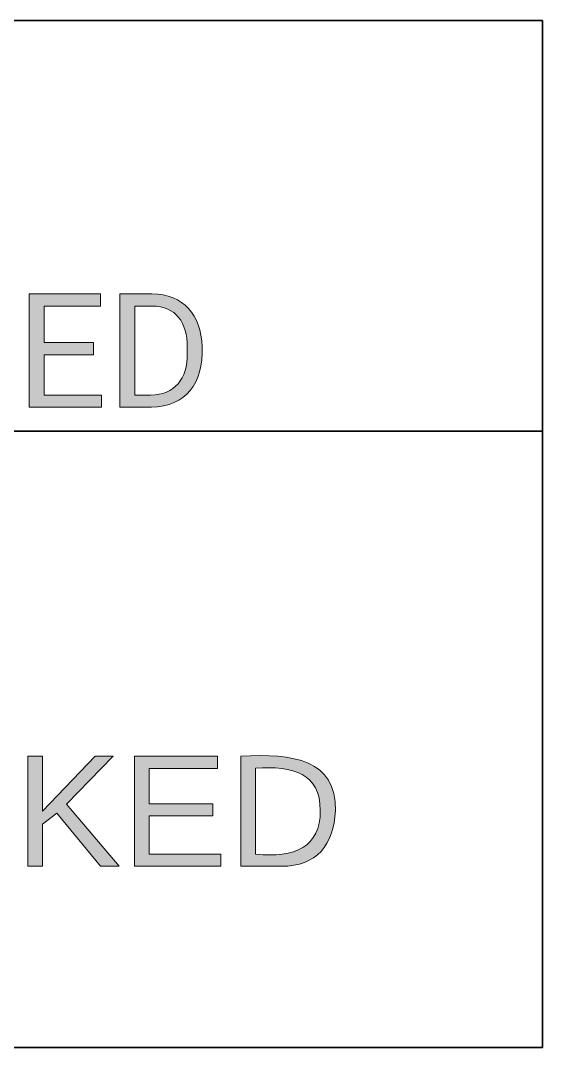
# Model space of a CAD drawing. Extents: x 3 to 1760, y 20 to 1040.
# Drawn here: x 1007.2 to 1058, y 20 to 120 of the extents above; entities that cross this region are included whole.
import ezdxf

# ---------------------------------------------------------------- set-up
doc = ezdxf.new("R2010")
doc.units = 0
doc.header["$MEASUREMENT"] = 0
doc.layers.add('Layer 1', color=7, linetype='Continuous', lineweight=0)

# ---------------------------------------------------------------- blocks, each defined once
blk = doc.blocks.new('Block_177')
at = {"layer": 'Layer 1', "true_color": 0x282c33, "transparency": 33554687}
h = blk.add_hatch(color=250, dxfattribs=at)
h.dxf.hatch_style = 2
edge = h.paths.add_edge_path()
edge.add_spline(control_points=[(1014.99, 37.64), (1014.99, 37.64), (1010.72, 42.82), (1010.72, 42.82), (1010.72, 42.82), (1009.33, 41.74), (1009.33, 41.74), (1009.33, 41.74), (1009.33, 37.64), (1009.33, 37.64), (1009.33, 37.64), (1007.91, 37.64), (1007.91, 37.64), (1007.91, 37.64), (1007.91, 48.35), (1007.91, 48.35), (1007.91, 48.35), (1009.33, 48.35), (1009.33, 48.35), (1009.33, 48.35), (1009.33, 43), (1009.33, 43), (1009.33, 43), (1014.47, 48.35), (1014.47, 48.35), (1014.47, 48.35), (1016.2, 48.35), (1016.2, 48.35), (1016.2, 48.35), (1011.67, 43.69), (1011.67, 43.69), (1011.67, 43.69), (1016.81, 37.64), (1016.81, 37.64), (1016.81, 37.64), (1014.99, 37.64), (1014.99, 37.64)], knot_values=[0, 0, 0, 0, 1, 1, 1, 2, 2, 2, 3, 3, 3, 4, 4, 4, 5, 5, 5, 6, 6, 6, 7, 7, 7, 8, 8, 8, 9, 9, 9, 10, 10, 10, 11, 11, 11, 12, 12, 12, 12], degree=3, periodic=0)
edge.add_line((1014.99, 37.64), (1014.99, 37.64))
h = blk.add_hatch(color=250, dxfattribs=at)
h.dxf.hatch_style = 2
edge = h.paths.add_edge_path()
edge.add_spline(control_points=[(1018.28, 37.64), (1018.28, 37.64), (1018.28, 48.35), (1018.28, 48.35), (1018.28, 48.35), (1026.36, 48.35), (1026.36, 48.35), (1026.36, 48.35), (1026.36, 47.15), (1026.36, 47.15), (1026.36, 47.15), (1019.7, 47.15), (1019.7, 47.15), (1019.7, 47.15), (1019.7, 43.73), (1019.7, 43.73), (1019.7, 43.73), (1025.92, 43.73), (1025.92, 43.73), (1025.92, 43.73), (1025.92, 42.56), (1025.92, 42.56), (1025.92, 42.56), (1019.7, 42.56), (1019.7, 42.56), (1019.7, 42.56), (1019.7, 38.81), (1019.7, 38.81), (1019.7, 38.81), (1026.7, 38.81), (1026.7, 38.81), (1026.7, 38.81), (1026.7, 37.64), (1026.7, 37.64), (1026.7, 37.64), (1018.28, 37.64), (1018.28, 37.64)], knot_values=[0, 0, 0, 0, 1, 1, 1, 2, 2, 2, 3, 3, 3, 4, 4, 4, 5, 5, 5, 6, 6, 6, 7, 7, 7, 8, 8, 8, 9, 9, 9, 10, 10, 10, 11, 11, 11, 12, 12, 12, 12], degree=3, periodic=0)
edge.add_line((1018.28, 37.64), (1018.28, 37.64))
h = blk.add_hatch(color=250, dxfattribs=at)
h.dxf.hatch_style = 2
edge = h.paths.add_edge_path()
edge.add_spline(control_points=[(1028.65, 48.35), (1033.75, 48.66), (1037.98, 48.01), (1037.85, 43.08), (1037.72, 39.71), (1035.99, 37.64), (1032.62, 37.64), (1032.62, 37.64), (1028.65, 37.64), (1028.65, 37.64), (1028.65, 37.64), (1028.65, 48.35), (1028.65, 48.35)], knot_values=[0, 0, 0, 0, 1, 1, 1, 2, 2, 2, 3, 3, 3, 4, 4, 4, 4], degree=3, periodic=0)
edge = h.paths.add_edge_path()
edge.add_spline(control_points=[(1030.07, 38.81), (1033.92, 38.46), (1036.38, 39.5), (1036.38, 43.08), (1036.38, 46.67), (1033.79, 47.45), (1030.07, 47.19), (1030.07, 47.19), (1030.07, 38.81), (1030.07, 38.81)], knot_values=[0, 0, 0, 0, 1, 1, 1, 2, 2, 2, 3, 3, 3, 3], degree=3, periodic=0)
edge.add_line((1030.07, 38.81), (1030.07, 38.81))
at = {"layer": 'Layer 1'}
for points, knots in [([(1014.99, 37.64), (1014.99, 37.64), (1010.72, 42.82), (1010.72, 42.82), (1010.72, 42.82), (1009.33, 41.74), (1009.33, 41.74), (1009.33, 41.74), (1009.33, 37.64), (1009.33, 37.64), (1009.33, 37.64), (1007.91, 37.64), (1007.91, 37.64), (1007.91, 37.64), (1007.91, 48.35), (1007.91, 48.35), (1007.91, 48.35), (1009.33, 48.35), (1009.33, 48.35), (1009.33, 48.35), (1009.33, 43), (1009.33, 43), (1009.33, 43), (1014.47, 48.35), (1014.47, 48.35), (1014.47, 48.35), (1016.2, 48.35), (1016.2, 48.35), (1016.2, 48.35), (1011.67, 43.69), (1011.67, 43.69), (1011.67, 43.69), (1016.81, 37.64), (1016.81, 37.64), (1016.81, 37.64), (1014.99, 37.64), (1014.99, 37.64)], [0, 0, 0, 0, 1, 1, 1, 2, 2, 2, 3, 3, 3, 4, 4, 4, 5, 5, 5, 6, 6, 6, 7, 7, 7, 8, 8, 8, 9, 9, 9, 10, 10, 10, 11, 11, 11, 12, 12, 12, 12]), ([(1018.28, 37.64), (1018.28, 37.64), (1018.28, 48.35), (1018.28, 48.35), (1018.28, 48.35), (1026.36, 48.35), (1026.36, 48.35), (1026.36, 48.35), (1026.36, 47.15), (1026.36, 47.15), (1026.36, 47.15), (1019.7, 47.15), (1019.7, 47.15), (1019.7, 47.15), (1019.7, 43.73), (1019.7, 43.73), (1019.7, 43.73), (1025.92, 43.73), (1025.92, 43.73), (1025.92, 43.73), (1025.92, 42.56), (1025.92, 42.56), (1025.92, 42.56), (1019.7, 42.56), (1019.7, 42.56), (1019.7, 42.56), (1019.7, 38.81), (1019.7, 38.81), (1019.7, 38.81), (1026.7, 38.81), (1026.7, 38.81), (1026.7, 38.81), (1026.7, 37.64), (1026.7, 37.64), (1026.7, 37.64), (1018.28, 37.64), (1018.28, 37.64)], [0, 0, 0, 0, 1, 1, 1, 2, 2, 2, 3, 3, 3, 4, 4, 4, 5, 5, 5, 6, 6, 6, 7, 7, 7, 8, 8, 8, 9, 9, 9, 10, 10, 10, 11, 11, 11, 12, 12, 12, 12]), ([(1028.65, 48.35), (1033.75, 48.66), (1037.98, 48.01), (1037.85, 43.08), (1037.72, 39.71), (1035.99, 37.64), (1032.62, 37.64), (1032.62, 37.64), (1028.65, 37.64), (1028.65, 37.64), (1028.65, 37.64), (1028.65, 48.35), (1028.65, 48.35)], [0, 0, 0, 0, 1, 1, 1, 2, 2, 2, 3, 3, 3, 4, 4, 4, 4]), ([(1030.07, 38.81), (1033.92, 38.46), (1036.38, 39.5), (1036.38, 43.08), (1036.38, 46.67), (1033.79, 47.45), (1030.07, 47.19), (1030.07, 47.19), (1030.07, 38.81), (1030.07, 38.81)], [0, 0, 0, 0, 1, 1, 1, 2, 2, 2, 3, 3, 3, 3])]:
    blk.add_open_spline(points, degree=3, knots=knots, dxfattribs=at)
blk = doc.blocks.new('Block_176')
at = {"layer": 'Layer 1'}
blk.add_blockref('Block_177', (0, 0), dxfattribs=at)
blk = doc.blocks.new('Block_171')
at = {"layer": 'Layer 1'}
blk.add_blockref('Block_176', (0, 0), dxfattribs=at)
blk = doc.blocks.new('Block_234')
at = {"layer": 'Layer 1', "true_color": 0x282c33, "transparency": 33554687}
h = blk.add_hatch(color=250, dxfattribs=at)
h.dxf.hatch_style = 2
edge = h.paths.add_edge_path()
edge.add_spline(control_points=[(1014.28, 87.45), (1014.28, 87.45), (1009.49, 87.45), (1009.49, 87.45), (1009.49, 87.45), (1009.49, 83.53), (1009.49, 83.53), (1009.49, 83.53), (1015.06, 83.53), (1015.06, 83.53), (1015.06, 83.53), (1015.06, 82.34), (1015.06, 82.34), (1015.06, 82.34), (1008.03, 82.34), (1008.03, 82.34), (1008.03, 82.34), (1008.03, 93.4), (1008.03, 93.4), (1008.03, 93.4), (1014.98, 93.4), (1014.98, 93.4), (1014.98, 93.4), (1014.98, 92.2), (1014.98, 92.2), (1014.98, 92.2), (1009.49, 92.2), (1009.49, 92.2), (1009.49, 92.2), (1009.49, 88.64), (1009.49, 88.64), (1009.49, 88.64), (1014.28, 88.64), (1014.28, 88.64), (1014.28, 88.64), (1014.28, 87.45), (1014.28, 87.45)], knot_values=[0, 0, 0, 0, 1, 1, 1, 2, 2, 2, 3, 3, 3, 4, 4, 4, 5, 5, 5, 6, 6, 6, 7, 7, 7, 8, 8, 8, 9, 9, 9, 10, 10, 10, 11, 11, 11, 12, 12, 12, 12], degree=3, periodic=0)
edge.add_line((1014.28, 87.45), (1014.28, 87.45))
h = blk.add_hatch(color=250, dxfattribs=at)
h.dxf.hatch_style = 2
edge = h.paths.add_edge_path()
edge.add_spline(control_points=[(1024.87, 88.24), (1025, 84.6), (1023.3, 82.45), (1019.93, 82.34), (1019.93, 82.34), (1016.87, 82.34), (1016.87, 82.34), (1016.87, 82.34), (1016.87, 93.4), (1016.87, 93.4), (1016.87, 93.4), (1019.99, 93.4), (1019.99, 93.4), (1023.09, 93.33), (1024.75, 91.36), (1024.87, 88.24)], knot_values=[0, 0, 0, 0, 1, 1, 1, 2, 2, 2, 3, 3, 3, 4, 4, 4, 5, 5, 5, 5], degree=3, periodic=0)
edge = h.paths.add_edge_path()
edge.add_spline(control_points=[(1023.43, 88.21), (1023.45, 90.58), (1022.29, 92.18), (1020.03, 92.2), (1020.03, 92.2), (1018.33, 92.2), (1018.33, 92.2), (1018.33, 92.2), (1018.33, 83.53), (1018.33, 83.53), (1018.33, 83.53), (1019.86, 83.53), (1019.86, 83.53), (1022.2, 83.53), (1023.46, 85.12), (1023.43, 87.57), (1023.43, 87.57), (1023.43, 88.21), (1023.43, 88.21)], knot_values=[0, 0, 0, 0, 1, 1, 1, 2, 2, 2, 3, 3, 3, 4, 4, 4, 5, 5, 5, 6, 6, 6, 6], degree=3, periodic=0)
edge.add_line((1023.43, 88.21), (1023.43, 88.21))
at = {"layer": 'Layer 1'}
for points, knots in [([(1014.28, 87.45), (1014.28, 87.45), (1009.49, 87.45), (1009.49, 87.45), (1009.49, 87.45), (1009.49, 83.53), (1009.49, 83.53), (1009.49, 83.53), (1015.06, 83.53), (1015.06, 83.53), (1015.06, 83.53), (1015.06, 82.34), (1015.06, 82.34), (1015.06, 82.34), (1008.03, 82.34), (1008.03, 82.34), (1008.03, 82.34), (1008.03, 93.4), (1008.03, 93.4), (1008.03, 93.4), (1014.98, 93.4), (1014.98, 93.4), (1014.98, 93.4), (1014.98, 92.2), (1014.98, 92.2), (1014.98, 92.2), (1009.49, 92.2), (1009.49, 92.2), (1009.49, 92.2), (1009.49, 88.64), (1009.49, 88.64), (1009.49, 88.64), (1014.28, 88.64), (1014.28, 88.64), (1014.28, 88.64), (1014.28, 87.45), (1014.28, 87.45)], [0, 0, 0, 0, 1, 1, 1, 2, 2, 2, 3, 3, 3, 4, 4, 4, 5, 5, 5, 6, 6, 6, 7, 7, 7, 8, 8, 8, 9, 9, 9, 10, 10, 10, 11, 11, 11, 12, 12, 12, 12]), ([(1024.87, 88.24), (1025, 84.6), (1023.3, 82.45), (1019.93, 82.34), (1019.93, 82.34), (1016.87, 82.34), (1016.87, 82.34), (1016.87, 82.34), (1016.87, 93.4), (1016.87, 93.4), (1016.87, 93.4), (1019.99, 93.4), (1019.99, 93.4), (1023.09, 93.33), (1024.75, 91.36), (1024.87, 88.24)], [0, 0, 0, 0, 1, 1, 1, 2, 2, 2, 3, 3, 3, 4, 4, 4, 5, 5, 5, 5]), ([(1023.43, 88.21), (1023.45, 90.58), (1022.29, 92.18), (1020.03, 92.2), (1020.03, 92.2), (1018.33, 92.2), (1018.33, 92.2), (1018.33, 92.2), (1018.33, 83.53), (1018.33, 83.53), (1018.33, 83.53), (1019.86, 83.53), (1019.86, 83.53), (1022.2, 83.53), (1023.46, 85.12), (1023.43, 87.57), (1023.43, 87.57), (1023.43, 88.21), (1023.43, 88.21)], [0, 0, 0, 0, 1, 1, 1, 2, 2, 2, 3, 3, 3, 4, 4, 4, 5, 5, 5, 6, 6, 6, 6])]:
    blk.add_open_spline(points, degree=3, knots=knots, dxfattribs=at)
blk = doc.blocks.new('Block_233')
at = {"layer": 'Layer 1'}
blk.add_blockref('Block_234', (0, 0), dxfattribs=at)
blk = doc.blocks.new('Block_226')
at = {"layer": 'Layer 1'}
blk.add_blockref('Block_233', (0, 0), dxfattribs=at)
blk = doc.blocks.new('Block_0')
at = {"layer": 'Layer 1', "color": 18, "lineweight": 35, "true_color": 0x000000}
for points in [[(818.01, 120), (818.01, 120), (1058.01, 120), (1058.01, 120), (1058.01, 120), (1058.01, 80), (1058.01, 80), (1058.01, 80), (818.01, 80), (818.01, 80), (818.01, 80), (818.01, 120), (818.01, 120)], [(818.01, 80), (818.01, 80), (1058.01, 80), (1058.01, 80), (1058.01, 80), (1058.01, 20), (1058.01, 20), (1058.01, 20), (818.01, 20), (818.01, 20), (818.01, 20), (818.01, 80), (818.01, 80)]]:
    blk.add_open_spline(points, degree=3, knots=[0, 0, 0, 0, 1, 1, 1, 2, 2, 2, 3, 3, 3, 4, 4, 4, 4], dxfattribs=at)
at = {"layer": 'Layer 1'}
for name in ['Block_226', 'Block_171']:
    blk.add_blockref(name, (0, 0), dxfattribs=at)

msp = doc.modelspace()

# ---------------------------------------------------------------- block references
at = {"layer": 'Layer 1'}
msp.add_blockref('Block_0', (0, 0), dxfattribs=at)

doc.saveas('drawing.dxf')
